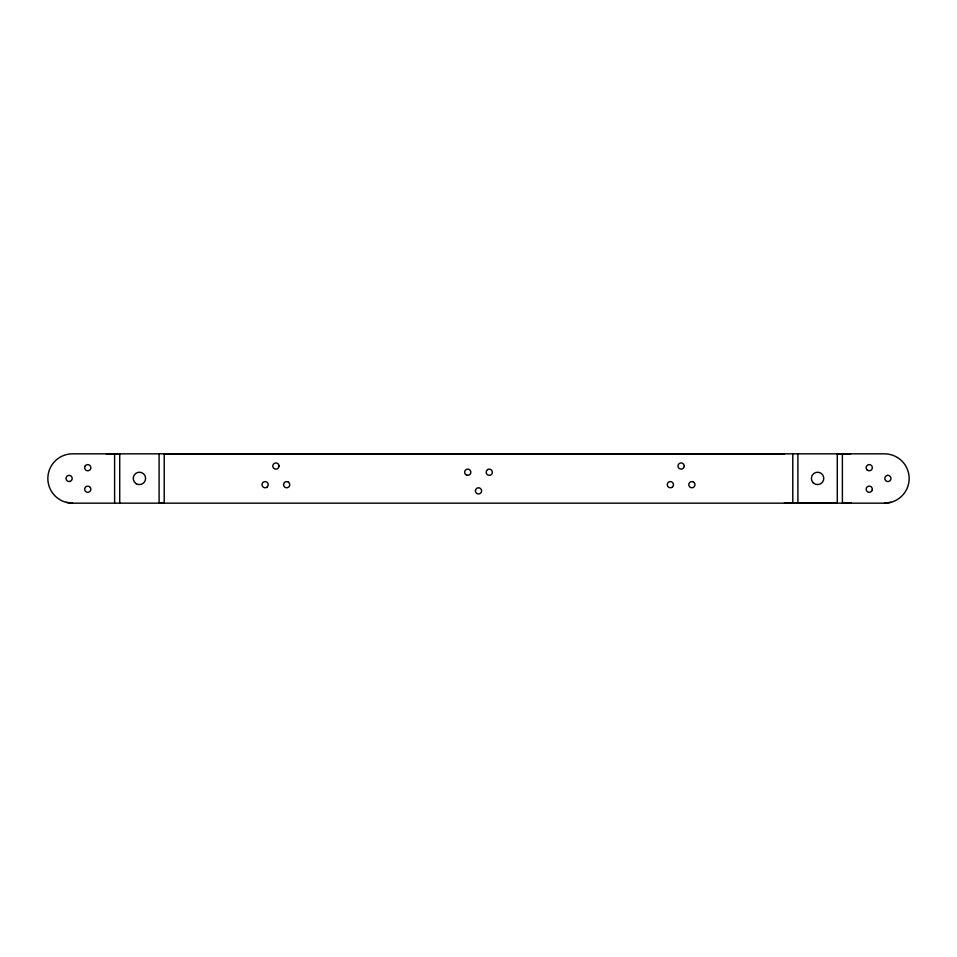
<?xml version="1.0" encoding="UTF-8"?>
<svg xmlns="http://www.w3.org/2000/svg" width="957" height="957" viewBox="0 0 957 957"><rect width="100%" height="100%" fill="white"/><g stroke="black" fill="none" stroke-linecap="round" stroke-linejoin="round"><path stroke-width="1.44" d="M114.613 503.059L114.613 453.833M119.721 503.059L119.721 453.833L106.347 453.833M159.101 453.833L159.101 503.071L164.209 503.071L164.221 453.833L784.501 453.845M66.129 502.329L72.517 503.167L884.483 503.167L890.871 502.329M850.653 453.833L837.279 453.833L837.279 503.059L784.513 503.071M851.407 503.071L842.399 503.059L842.387 453.833M797.887 453.845L797.899 503.071M792.779 453.845L792.791 503.071M884.483 503.167A24.667 24.667 0 0 0 909.15 478.5A24.667 24.667 0 0 0 884.483 453.833L72.517 453.833A24.667 24.667 0 0 0 47.85 478.5A24.667 24.667 0 0 0 72.517 503.167M279.001 466.059L278.894 466.86A3.098 3.098 0 0 1 272.901 466.86L272.793 466.059A3.098 3.098 0 0 1 275.891 462.961A3.098 3.098 0 0 1 279.001 466.059M475.509 490.056L475.402 490.857A3.098 3.098 0 0 0 478.512 493.956A3.098 3.098 0 0 0 481.61 490.857L481.503 490.056A3.098 3.098 0 0 0 475.509 490.056M684.219 466.059L684.111 466.86A3.098 3.098 0 0 1 678.118 466.86L678.011 466.059A3.098 3.098 0 0 1 681.121 462.949A3.098 3.098 0 0 1 684.219 466.059M85.053 466.155L84.754 466.908A3.098 3.098 0 0 0 89.934 469.899L90.425 469.265A3.098 3.098 0 0 0 89.288 465.03A3.098 3.098 0 0 0 85.053 466.155M872.246 489.996L871.947 490.738A3.098 3.098 0 0 1 867.712 491.874A3.098 3.098 0 0 1 866.575 487.639L867.066 486.993A3.098 3.098 0 0 1 872.246 489.996M267.35 486.85L266.704 487.34A3.098 3.098 0 0 1 262.469 486.216A3.098 3.098 0 0 1 263.606 481.981L264.359 481.67A3.098 3.098 0 0 1 267.35 486.85M487.699 469.576L487.053 470.066A3.098 3.098 0 0 0 490.044 475.246L490.797 474.947A3.098 3.098 0 0 0 491.934 470.7A3.098 3.098 0 0 0 487.699 469.576M672.568 486.85L671.922 487.34A3.098 3.098 0 0 1 667.687 486.204A3.098 3.098 0 0 1 668.823 481.969L669.577 481.658A3.098 3.098 0 0 1 672.568 486.85M69.945 481.443L69.143 481.55A3.098 3.098 0 0 1 66.045 478.452A3.098 3.098 0 0 1 69.143 475.354L69.945 475.462A3.098 3.098 0 0 1 69.945 481.443M887.857 475.354L887.055 475.462A3.098 3.098 0 0 0 887.055 481.443L887.857 481.55A3.098 3.098 0 0 0 890.955 478.452A3.098 3.098 0 0 0 887.857 475.354M693.406 481.969L692.653 481.658A3.098 3.098 0 0 0 689.662 486.85L690.308 487.34A3.098 3.098 0 0 0 694.543 486.204A3.098 3.098 0 0 0 693.406 481.969M466.968 475.246L466.215 474.947A3.098 3.098 0 0 1 465.078 470.712A3.098 3.098 0 0 1 469.313 469.576L469.959 470.066A3.098 3.098 0 0 1 466.968 475.246M288.189 481.981L287.435 481.67A3.098 3.098 0 0 0 284.444 486.85L285.09 487.34A3.098 3.098 0 0 0 289.325 486.216A3.098 3.098 0 0 0 288.189 481.981M867.066 469.899L866.575 469.265A3.098 3.098 0 0 1 867.7 465.03A3.098 3.098 0 0 1 871.947 466.167L872.246 466.908A3.098 3.098 0 0 1 867.066 469.899M90.425 487.639L89.934 486.993A3.098 3.098 0 0 0 84.754 489.996L85.053 490.738A3.098 3.098 0 0 0 89.3 491.874A3.098 3.098 0 0 0 90.425 487.639M813.199 482.795A6.197 6.197 0 0 0 823.57 480.007A6.197 6.197 0 0 0 815.974 472.423A6.197 6.197 0 0 0 813.199 482.795M136.313 483.775A6.197 6.197 0 0 0 145.62 478.404A6.197 6.197 0 0 0 136.313 473.033A6.197 6.197 0 0 0 136.313 483.775"/></g></svg>
